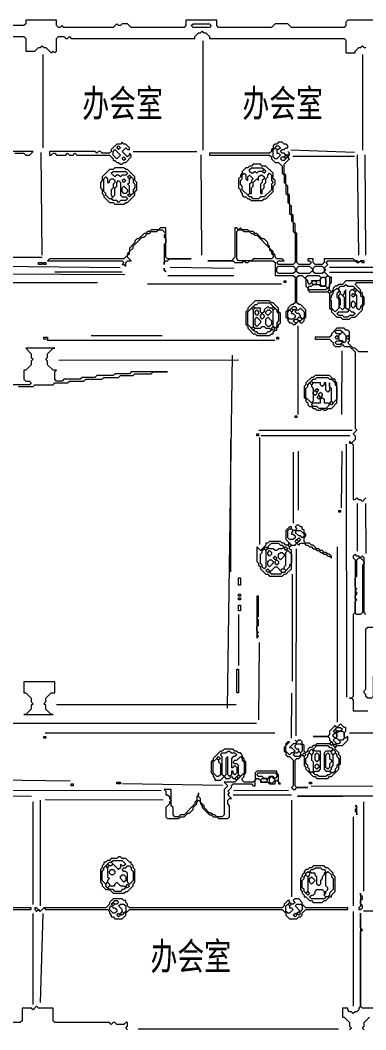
# Model space of a CAD drawing. Extents: x 10 to 1972, y 10 to 1392.
# Drawn here: x 1107 to 1297, y 475 to 1029 of the extents above; entities that cross this region are included whole.
import ezdxf

# ---------------------------------------------------------------- set-up
doc = ezdxf.new("R2010")
doc.units = 0
for name, color, linetype, lineweight in [('OCR_TEXT', 6, 'Continuous', 0), ('TRACE_CURVE', 6, 'Continuous', 0), ('TRACE_STRAIGHT', 5, 'Continuous', 0), ('TRACE_TEXT_SYMBOL', 6, 'Continuous', 0)]:
    doc.layers.add(name, color=color, linetype=linetype, lineweight=lineweight)
doc.styles.add('wqy-unicode', font='wqy-unicode.lff')

msp = doc.modelspace()

# ---------------------------------------------------------------- linework, layer by layer
at = {"layer": 'TRACE_CURVE', "color": 6}
for points in [[(1249, 962), (1248, 961), (1247, 961), (1246, 960), (1246, 959), (1245, 958), (1245, 957), (1244, 956), (1211, 956), (1211, 955), (1244, 955), (1245, 954), (1245, 953), (1247, 951), (1249, 951), (1251, 949), (1251, 945), (1252, 944), (1252, 940), (1253, 939), (1253, 934), (1254, 933), (1254, 929), (1255, 928), (1255, 923), (1256, 922), (1256, 919), (1257, 918), (1257, 913), (1258, 912), (1258, 896), (1257, 895), (1249, 895), (1248, 896), (1249, 897), (1252, 897), (1251, 898), (1248, 898), (1247, 899), (1247, 900), (1246, 901), (1246, 902), (1244, 904), (1244, 905), (1243, 906), (1243, 907), (1241, 909), (1240, 909), (1237, 912), (1236, 912), (1235, 913), (1233, 913), (1232, 914), (1229, 914), (1228, 915), (1227, 914), (1226, 915), (1225, 915), (1225, 899), (1223, 897), (1210, 897), (1224, 897), (1225, 896), (1229, 896)], [(1295, 896), (1296, 896), (1296, 897), (1294, 897), (1293, 896), (1292, 897), (1291, 897), (1290, 898), (1274, 898), (1274, 896), (1273, 895), (1269, 895), (1268, 896), (1268, 898), (1265, 898), (1265, 897), (1266, 897), (1267, 896), (1266, 895), (1260, 895), (1259, 896), (1259, 912), (1258, 913), (1258, 917), (1257, 918), (1257, 922), (1256, 923), (1256, 927), (1255, 928), (1255, 933), (1254, 934), (1254, 938), (1253, 939), (1253, 944), (1252, 945), (1252, 950), (1255, 953), (1254, 954), (1255, 955), (1255, 956), (1254, 957), (1255, 956), (1254, 955), (1253, 955), (1252, 956), (1251, 956), (1250, 957), (1251, 958), (1252, 958), (1253, 959), (1254, 959), (1254, 960), (1253, 961), (1252, 961), (1251, 962), (1249, 962)], [(1229, 896), (1230, 897), (1231, 896), (1232, 896), (1233, 897), (1246, 897), (1247, 896), (1247, 889), (1257, 889), (1258, 888), (1258, 874), (1257, 873), (1256, 873), (1254, 871), (1254, 870), (1253, 869), (1253, 866), (1254, 865), (1254, 864), (1255, 863), (1256, 863), (1257, 862), (1258, 862), (1260, 864), (1261, 863), (1262, 863), (1263, 864), (1263, 865), (1264, 866), (1264, 870), (1261, 873), (1260, 873), (1259, 874), (1259, 888), (1260, 889), (1262, 889), (1264, 887), (1264, 883), (1265, 882), (1265, 881), (1266, 880), (1276, 880), (1277, 879), (1277, 871), (1278, 870), (1278, 869), (1281, 866), (1283, 866), (1284, 865), (1288, 865), (1289, 866), (1291, 866), (1295, 870), (1295, 872), (1296, 873), (1296, 877), (1295, 878), (1295, 879), (1294, 880), (1294, 881), (1291, 884), (1292, 885), (1316, 885)], [(1316, 886), (1286, 886), (1284, 884), (1282, 884), (1281, 883), (1280, 883), (1279, 882), (1279, 881), (1278, 880), (1277, 881), (1277, 884), (1278, 885), (1278, 888), (1277, 888), (1274, 891), (1275, 892), (1274, 893), (1276, 895), (1275, 896), (1276, 897), (1291, 897), (1292, 896), (1293, 896), (1294, 897), (1295, 896)], [(1298, 847), (1293, 847), (1291, 849), (1290, 849), (1287, 852), (1288, 853), (1288, 858), (1287, 859), (1286, 859), (1285, 860), (1281, 860), (1278, 857), (1278, 856), (1277, 855), (1269, 855), (1269, 854), (1277, 854), (1279, 852), (1279, 851), (1280, 850), (1283, 850), (1284, 851), (1285, 850), (1288, 850), (1291, 847), (1291, 805), (1292, 804), (1290, 802), (1291, 801), (1291, 799), (1289, 797), (1288, 798), (1288, 797), (1289, 797), (1290, 796)], [(1110, 849), (1113, 846), (1113, 844), (1114, 843), (1113, 842), (1113, 840), (1110, 837), (1109, 837), (1109, 832), (1110, 831), (1112, 831), (1113, 830), (1112, 829), (1103, 829)], [(1180, 836), (1188, 836), (1168, 836), (1167, 835), (1159, 835), (1158, 834), (1149, 834), (1148, 833), (1141, 833), (1140, 832), (1131, 832), (1130, 831), (1127, 831), (1126, 832), (1126, 836), (1127, 837), (1125, 837), (1122, 840), (1122, 842), (1121, 843), (1122, 844), (1122, 846), (1125, 849), (1126, 849), (1110, 849)], [(1106, 828), (1114, 828), (1115, 829), (1125, 829), (1126, 830), (1133, 830), (1134, 831), (1142, 831), (1143, 832), (1152, 832), (1153, 833), (1161, 833), (1162, 834), (1169, 834), (1170, 835), (1179, 835), (1180, 836)], [(1290, 796), (1290, 766), (1291, 766), (1292, 767), (1293, 766), (1294, 766), (1295, 765), (1297, 767)], [(1297, 703), (1296, 704), (1296, 734), (1295, 735), (1294, 734), (1293, 735), (1292, 735), (1291, 736), (1290, 735), (1290, 734), (1291, 733), (1291, 704), (1290, 703), (1290, 658), (1289, 657), (1288, 657), (1289, 657), (1290, 656), (1290, 650), (1298, 650)], [(1301, 487), (1295, 487), (1294, 488), (1294, 529), (1295, 530), (1294, 531), (1294, 539), (1294, 488), (1293, 487), (1293, 486), (1292, 485), (1291, 485), (1290, 484), (1289, 485), (1288, 485), (1287, 486), (1287, 487), (1284, 487), (1284, 482), (1285, 482), (1288, 479), (1288, 477), (1289, 476), (1288, 475)], [(1296, 475), (1295, 476), (1296, 477), (1296, 479), (1299, 482)]]:
    msp.add_lwpolyline(points, dxfattribs=at)
for points in [[(1246, 958), (1247, 959), (1248, 958), (1248, 956), (1249, 956), (1250, 955), (1248, 953), (1247, 953), (1246, 954)], [(1247, 959), (1248, 960), (1249, 960), (1250, 959), (1249, 958), (1248, 958)], [(1250, 953), (1251, 954), (1252, 954), (1253, 953), (1252, 952), (1251, 952)], [(1252, 954), (1253, 955), (1254, 954), (1253, 953)], [(1226, 913), (1227, 914), (1229, 914), (1230, 913), (1233, 913), (1234, 912), (1235, 912), (1236, 911), (1237, 911), (1244, 904), (1244, 903), (1245, 902), (1245, 901), (1246, 900), (1246, 899), (1245, 898), (1235, 898), (1234, 897), (1227, 897), (1226, 898)], [(1248, 893), (1249, 894), (1257, 894), (1258, 893), (1258, 891), (1257, 890), (1249, 890), (1248, 891)], [(1259, 893), (1260, 894), (1266, 894), (1268, 892), (1266, 890), (1260, 890), (1259, 891)], [(1268, 893), (1269, 894), (1273, 894), (1274, 893), (1274, 891), (1273, 890), (1269, 890), (1268, 891)], [(1264, 888), (1265, 889), (1271, 889), (1272, 888), (1272, 887), (1271, 886), (1267, 886), (1267, 885), (1266, 884), (1265, 885), (1265, 886), (1264, 887)], [(1272, 887), (1273, 888), (1274, 888), (1275, 887), (1275, 884), (1274, 883), (1273, 883), (1272, 884)], [(1275, 888), (1276, 889), (1277, 888), (1277, 883), (1276, 882), (1275, 883)], [(1267, 883), (1268, 884), (1271, 884), (1272, 883), (1275, 883), (1276, 882), (1275, 881), (1266, 881), (1265, 882), (1266, 883)], [(1267, 885), (1268, 886), (1269, 886), (1270, 885), (1269, 884), (1268, 884)], [(1276, 880), (1277, 881), (1278, 880), (1277, 879)], [(1281, 882), (1282, 881), (1282, 880), (1281, 879), (1281, 877), (1282, 876), (1282, 871), (1280, 869), (1278, 871), (1278, 875), (1277, 876), (1278, 877), (1278, 878), (1279, 879), (1279, 880)], [(1285, 883), (1286, 884), (1287, 883), (1290, 883), (1291, 882), (1290, 881), (1289, 881), (1288, 880), (1288, 871), (1287, 870), (1286, 871), (1286, 881), (1285, 880), (1285, 879), (1284, 878), (1283, 879), (1283, 880), (1282, 881), (1282, 882), (1283, 883)], [(1290, 881), (1291, 882), (1292, 881), (1291, 880)], [(1291, 880), (1292, 881), (1294, 879), (1294, 878), (1295, 877), (1295, 873), (1294, 872), (1294, 871), (1293, 870), (1292, 871), (1292, 878), (1291, 879)], [(1282, 878), (1283, 879), (1285, 877), (1285, 871), (1284, 870), (1282, 872), (1283, 873), (1283, 876), (1282, 877)], [(1289, 878), (1290, 879), (1291, 878), (1290, 877)], [(1254, 869), (1255, 870), (1256, 869), (1256, 868), (1257, 868), (1258, 867), (1258, 866), (1257, 865), (1255, 865), (1254, 866)], [(1255, 870), (1256, 871), (1257, 870), (1256, 869)], [(1256, 871), (1257, 872), (1258, 872), (1259, 871), (1258, 870), (1257, 870)], [(1260, 870), (1261, 871), (1263, 869), (1263, 866), (1262, 865), (1261, 866), (1261, 867), (1260, 868), (1259, 868), (1258, 869), (1259, 870)], [(1287, 869), (1288, 870), (1289, 869), (1290, 869), (1291, 868), (1290, 867), (1288, 867), (1287, 866), (1285, 866), (1284, 867), (1282, 867), (1281, 868), (1282, 869)], [(1289, 874), (1290, 875), (1291, 874), (1291, 872), (1290, 871), (1289, 872)], [(1257, 864), (1258, 865), (1259, 865), (1260, 864), (1259, 863), (1258, 863)], [(1259, 865), (1260, 866), (1261, 866), (1262, 865), (1261, 864), (1260, 864)], [(1280, 858), (1281, 859), (1283, 859), (1284, 858), (1283, 857), (1281, 857)], [(1280, 855), (1281, 856), (1282, 855), (1281, 854)], [(1284, 858), (1286, 856), (1286, 853), (1285, 852), (1284, 853), (1283, 853), (1282, 854), (1282, 856)], [(1286, 855), (1287, 856), (1288, 855), (1287, 854)], [(1280, 852), (1281, 853), (1283, 853), (1284, 852), (1283, 851), (1281, 851)], [(1292, 733), (1293, 734), (1294, 734), (1296, 732), (1296, 731), (1295, 730), (1295, 704), (1294, 703), (1292, 703), (1291, 704), (1291, 710), (1292, 711), (1291, 712), (1291, 713), (1292, 714), (1292, 715), (1291, 716), (1292, 717), (1291, 718), (1291, 723), (1292, 724)], [(1297, 695), (1298, 696), (1301, 696), (1302, 695), (1302, 670), (1301, 669), (1301, 658), (1300, 657), (1298, 657), (1297, 658), (1297, 659), (1296, 660), (1296, 661), (1297, 662)]]:
    msp.add_lwpolyline(points, close=True, dxfattribs=at)
at = {"layer": 'TRACE_STRAIGHT', "color": 5}
for p, q in [((1207.38, 1017.62), (1207.38, 957.62)), ((1119.36, 1010.13), (1119.4, 958.88)), ((1295.28, 957.62), (1295.29, 1010.12)), ((1118.27, 956.36), (1118.81, 900.11)), ((1169, 957), (1204, 957)), ((1206.2, 955.12), (1206.67, 900.1)), ((1255.68, 957.87), (1290.64, 956.68)), ((1256.87, 954.47), (1290.63, 954.33)), ((1292.14, 955.11), (1292.82, 900.11)), ((1296.4, 955.13), (1296.75, 900.12)), ((1072, 899), (1119, 899)), ((1071.88, 894.17), (1161.87, 893.35)), ((1189.37, 893.56), (1224.38, 892.91)), ((1276.87, 893.48), (1328.13, 893.43)), ((1073.12, 890.03), (1164.39, 889.52)), ((1126, 891), (1163, 891)), ((1188.12, 888.88), (1224.38, 888.88)), ((1276.87, 890.82), (1338.13, 890.68)), ((996.88, 885.39), (1149.38, 885.03)), ((1176.88, 884.33), (1250.63, 884.33)), ((1259.68, 812.62), (1259.69, 861.37)), ((1121.87, 853.37), (1246.88, 853.45)), ((1146, 856), (1185, 856)), ((1283.65, 812.63), (1283.85, 847.63)), ((1128.13, 842.52), (1226.88, 842.59)), ((1220.97, 651.46), (1223.59, 845.2)), ((1238.12, 804.1), (1289.37, 804.15)), ((1222.62, 798.88), (1222.62, 726.38)), ((1238.59, 741.37), (1238.6, 800.12)), ((1239.38, 801.11), (1288.12, 801.12)), ((1259.71, 792.62), (1259.71, 760.12)), ((1283.6, 761.37), (1283.96, 792.63)), ((1286.19, 796.38), (1286.21, 657.63)), ((1257, 792), (1257, 753)), ((1292.35, 737.62), (1292.41, 763.88)), ((1296.74, 763.87), (1296.83, 736.37)), ((1258.69, 636.37), (1258.81, 738.88)), ((1281.09, 740.13), (1281.1, 643.87)), ((1256.54, 666.37), (1256.64, 725.13)), ((1227, 703), (1227, 675)), ((1238.13, 645.12), (1238.41, 687.63)), ((1256.06, 635.13), (1256.27, 659.68)), ((1126.88, 653.63), (1225.63, 653.57)), ((1086.88, 643.39), (1236.88, 643.39)), ((1120.62, 637.95), (1246.88, 637.96)), ((1288, 638), (1320, 638)), ((1044.36, 612.89), (1134.38, 611.66)), ((1163.12, 610.12), (1218.11, 609.24)), ((1073.12, 606.48), (1184.38, 606.43)), ((1224, 604), (1256, 604)), ((1224.37, 606.45), (1254.37, 606.52)), ((1266.88, 608.82), (1301.88, 608.98)), ((1071.88, 603.58), (1113.14, 603.26)), ((1114.05, 543.88), (1114.05, 600.12)), ((1118, 601), (1118, 543)), ((1120.62, 601.45), (1185.62, 601.24)), ((1256, 601), (1256, 548)), ((1259.38, 603.11), (1309.39, 603.49)), ((1259.38, 603.43), (1361.88, 603.47)), ((1295.75, 551.1), (1295.82, 600.12)), ((1290, 592), (1290, 543)), ((1114.05, 488.88), (1114.06, 538.88)), ((1118.08, 490.05), (1119.61, 538.91)), ((1290, 540), (1290, 488)), ((1295.62, 540.26), (1329.38, 540.34)), ((1171.88, 475.61), (1281.88, 475.66))]:
    msp.add_line(p, q, dxfattribs=at)
at = {"layer": 'TRACE_TEXT_SYMBOL', "color": 6}
for points in [[(1303, 1029), (1287, 1029), (1286, 1028), (1286, 1026), (1285, 1025), (1256, 1025), (1254, 1027), (1247, 1027), (1245, 1025), (1216, 1025), (1215, 1026), (1215, 1029), (1198, 1029), (1198, 1026), (1197, 1025), (1168, 1025), (1166, 1027), (1163, 1027), (1162, 1026), (1161, 1026), (1160, 1027), (1158, 1025), (1131, 1025), (1130, 1026), (1129, 1025), (1128, 1025), (1127, 1026), (1127, 1029), (1110, 1029), (1110, 1027), (1109, 1026), (1079, 1026)], [(1071, 1020), (1109, 1020), (1110, 1019), (1110, 1012), (1115, 1012), (1117, 1014), (1118, 1014), (1119, 1015), (1120, 1014), (1121, 1014), (1124, 1011), (1125, 1012), (1126, 1011), (1127, 1012), (1127, 1019), (1128, 1020), (1131, 1020), (1132, 1019), (1133, 1019), (1134, 1020), (1135, 1019), (1203, 1019), (1203, 1020), (1205, 1022), (1206, 1022), (1207, 1023), (1208, 1022), (1209, 1022), (1211, 1020), (1211, 1019), (1285, 1019), (1286, 1018), (1286, 1011), (1291, 1011), (1291, 1012), (1293, 1014), (1294, 1014), (1295, 1015), (1296, 1014), (1297, 1014)], [(1104, 956), (1109, 956), (1110, 955), (1112, 955), (1114, 957), (1080, 957)], [(1259, 752), (1258, 751), (1259, 750), (1258, 749), (1257, 749), (1256, 750), (1256, 751), (1255, 751), (1253, 749), (1253, 744), (1255, 742), (1254, 741), (1253, 741), (1252, 742), (1251, 742), (1250, 743), (1244, 743), (1243, 742), (1242, 742), (1242, 741), (1239, 738), (1237, 740), (1237, 732), (1238, 731), (1238, 730), (1239, 729), (1239, 728), (1242, 725), (1243, 725), (1244, 724), (1251, 724), (1252, 725), (1253, 725), (1256, 728), (1256, 738), (1255, 739), (1255, 740), (1256, 741), (1258, 741), (1259, 742), (1260, 741), (1261, 742), (1263, 742), (1264, 741), (1265, 741), (1266, 740), (1267, 740), (1268, 739), (1269, 739), (1270, 738), (1271, 738), (1272, 737), (1273, 737), (1274, 736), (1275, 736), (1276, 735), (1277, 735), (1278, 734), (1278, 735), (1277, 736), (1276, 736), (1275, 737), (1274, 737), (1273, 738)], [(1273, 738), (1272, 738), (1271, 739), (1270, 739), (1268, 741), (1267, 741), (1266, 742), (1264, 742), (1263, 743), (1263, 745), (1264, 746), (1264, 747), (1263, 748), (1263, 749), (1262, 750), (1262, 751), (1261, 751), (1260, 752), (1259, 752)], [(1283, 643), (1281, 641), (1280, 642), (1277, 639), (1277, 637), (1276, 636), (1268, 636), (1276, 636), (1277, 635), (1277, 634), (1278, 633), (1277, 632), (1270, 632), (1269, 631), (1268, 631), (1267, 630), (1266, 630), (1265, 629), (1265, 628), (1264, 627), (1263, 628), (1263, 631), (1262, 632), (1262, 633), (1261, 634), (1260, 634), (1259, 633), (1258, 634), (1259, 633), (1258, 632), (1257, 632), (1255, 630), (1256, 630), (1258, 628), (1257, 627), (1256, 627), (1255, 626), (1253, 628), (1253, 631), (1255, 633), (1254, 633), (1253, 632), (1253, 631), (1252, 630), (1252, 628), (1253, 627), (1253, 626), (1254, 625), (1255, 625), (1257, 623), (1257, 609), (1256, 608), (1257, 607), (1258, 607), (1259, 608), (1265, 608), (1259, 608), (1258, 609), (1258, 623), (1259, 624), (1260, 624), (1262, 626), (1263, 625), (1263, 620)], [(1263, 620), (1264, 619), (1264, 618), (1268, 614), (1269, 614), (1270, 613), (1276, 613), (1277, 614), (1278, 614), (1282, 618), (1282, 620), (1283, 621), (1283, 625), (1282, 626), (1282, 627), (1280, 629), (1280, 630), (1281, 631), (1284, 631), (1287, 634), (1287, 636), (1286, 635), (1285, 636), (1285, 638), (1286, 639), (1286, 641), (1285, 641), (1283, 643)], [(1219, 629), (1218, 628), (1217, 628), (1213, 624), (1213, 623), (1212, 622), (1212, 616), (1213, 615), (1213, 614), (1214, 613), (1214, 612), (1217, 612), (1219, 614), (1220, 613), (1222, 613), (1223, 614), (1224, 613), (1225, 613), (1226, 612), (1225, 611), (1219, 611), (1221, 609), (1219, 607), (1219, 593), (1218, 592), (1215, 592), (1214, 593), (1213, 593), (1212, 594), (1211, 594), (1208, 597), (1208, 598), (1206, 600), (1206, 602), (1205, 603), (1205, 605), (1205, 604), (1204, 603), (1204, 601), (1203, 600), (1203, 599), (1197, 593), (1195, 593), (1194, 592), (1192, 592), (1191, 593), (1191, 597), (1190, 598), (1190, 607), (1186, 607), (1187, 606), (1187, 604), (1188, 604), (1189, 603), (1189, 602), (1190, 601), (1189, 600), (1189, 599), (1187, 597), (1187, 592), (1188, 591), (1194, 591), (1195, 592), (1197, 592)], [(1229, 625), (1229, 626), (1228, 627), (1227, 627), (1226, 628), (1225, 628), (1224, 629), (1219, 629)], [(1197, 592), (1199, 594), (1200, 594), (1202, 596), (1202, 597), (1204, 599), (1204, 600), (1205, 601), (1206, 600), (1206, 599), (1207, 598), (1207, 597), (1211, 593), (1212, 593), (1213, 592), (1215, 592), (1216, 591), (1221, 591), (1222, 592), (1222, 598), (1221, 599), (1221, 601), (1222, 602), (1223, 602), (1221, 604), (1222, 605), (1221, 606), (1223, 608), (1223, 609), (1224, 610), (1234, 610), (1235, 609), (1236, 609), (1236, 612), (1237, 613), (1238, 613), (1239, 612), (1239, 611), (1243, 611), (1244, 610), (1247, 610), (1247, 611), (1248, 612), (1249, 611), (1249, 610), (1250, 610), (1249, 611), (1249, 615), (1248, 616), (1248, 617), (1237, 617), (1236, 616), (1236, 612), (1235, 611), (1230, 611), (1229, 612), (1229, 613), (1230, 614), (1230, 615), (1231, 616), (1231, 622), (1230, 623), (1230, 624), (1229, 625)], [(1079, 541), (1113, 541), (1113, 542), (1079, 542)], [(1166, 475), (1165, 476), (1166, 477), (1166, 479), (1165, 479), (1164, 478), (1160, 478), (1159, 479), (1158, 479), (1157, 478), (1156, 479), (1126, 479), (1125, 480), (1125, 487), (1117, 487), (1116, 488), (1114, 486), (1113, 487), (1108, 487), (1108, 480), (1107, 479), (1032, 479)]]:
    msp.add_lwpolyline(points, dxfattribs=at)
for points in [[(1201, 1026), (1202, 1027), (1211, 1027), (1212, 1026), (1211, 1025), (1202, 1025)], [(1163, 962), (1162, 961), (1160, 961), (1157, 958), (1157, 957), (1156, 956), (1152, 956), (1151, 957), (1150, 957), (1149, 956), (1148, 957), (1123, 957), (1123, 955), (1124, 955), (1125, 956), (1126, 956), (1127, 955), (1132, 955), (1133, 956), (1134, 955), (1136, 955), (1137, 956), (1138, 955), (1156, 955), (1158, 953), (1158, 952), (1159, 952), (1160, 951), (1161, 951), (1162, 950), (1163, 950), (1164, 951), (1165, 951), (1168, 954), (1168, 955), (1167, 956), (1167, 955), (1166, 954), (1163, 957), (1165, 959), (1166, 958), (1167, 958), (1167, 959), (1165, 961), (1164, 961)], [(1160, 959), (1161, 960), (1162, 959), (1161, 958)], [(1158, 957), (1159, 958), (1162, 955), (1160, 953), (1158, 955)], [(1163, 953), (1164, 954), (1165, 953), (1164, 952)], [(1159, 948), (1158, 947), (1156, 947), (1152, 943), (1152, 941), (1151, 940), (1151, 937), (1152, 936), (1152, 934), (1153, 933), (1153, 932), (1156, 929), (1158, 929), (1159, 928), (1164, 928), (1165, 929), (1166, 929), (1170, 933), (1170, 935), (1171, 936), (1171, 940), (1170, 941), (1170, 943), (1166, 947), (1165, 947), (1164, 948)], [(1235, 950), (1234, 949), (1233, 949), (1232, 948), (1231, 948), (1229, 946), (1229, 945), (1228, 944), (1228, 943), (1227, 942), (1227, 937), (1228, 936), (1228, 935), (1229, 934), (1229, 933), (1230, 932), (1231, 932), (1232, 931), (1233, 931), (1234, 930), (1240, 930), (1241, 931), (1242, 931), (1246, 935), (1246, 938), (1247, 939), (1247, 941), (1246, 942), (1246, 945), (1242, 949), (1240, 949), (1239, 950)], [(1233, 947), (1234, 948), (1240, 948), (1241, 947), (1240, 946), (1238, 946), (1237, 945), (1236, 946), (1235, 945), (1234, 945), (1233, 946)], [(1153, 942), (1154, 943), (1155, 942), (1155, 940), (1156, 940), (1156, 941), (1157, 942), (1158, 942), (1159, 941), (1159, 940), (1158, 939), (1158, 937), (1157, 936), (1157, 933), (1158, 932), (1157, 931), (1156, 931), (1154, 933), (1154, 934), (1153, 935)], [(1157, 945), (1158, 946), (1165, 946), (1166, 945), (1165, 944), (1163, 944), (1162, 943), (1161, 944), (1160, 944), (1159, 943)], [(1163, 941), (1164, 942), (1165, 941), (1164, 940)], [(1166, 943), (1167, 944), (1168, 943), (1167, 942)], [(1167, 942), (1168, 943), (1169, 942), (1169, 940), (1170, 939), (1170, 937), (1169, 936), (1169, 934), (1168, 933), (1167, 934), (1167, 938), (1166, 939), (1167, 940)], [(1229, 944), (1230, 945), (1231, 944), (1231, 942), (1232, 941), (1232, 943), (1233, 944), (1235, 942), (1234, 941), (1234, 940), (1233, 939), (1233, 934), (1232, 933), (1229, 936), (1229, 938), (1228, 939), (1228, 941), (1229, 942)], [(1243, 944), (1244, 945), (1245, 944), (1245, 941), (1246, 940), (1245, 939), (1245, 936), (1241, 932), (1239, 932), (1238, 931), (1235, 931), (1234, 932), (1233, 932), (1232, 933), (1233, 934), (1234, 934), (1234, 937), (1235, 938), (1235, 940), (1237, 942), (1238, 941), (1238, 943), (1239, 944), (1240, 944), (1241, 943), (1241, 942), (1240, 941), (1240, 940), (1239, 939), (1239, 934), (1240, 934), (1240, 936), (1241, 937), (1241, 939), (1242, 940), (1242, 942), (1243, 943)], [(1240, 946), (1241, 947), (1242, 946), (1241, 945)], [(1160, 940), (1161, 941), (1162, 940), (1162, 933), (1163, 932), (1165, 932), (1166, 931), (1165, 930), (1162, 930), (1161, 929), (1160, 930), (1158, 930), (1157, 931), (1159, 933), (1159, 937), (1160, 938)], [(1163, 937), (1164, 938), (1166, 936), (1166, 935), (1165, 934), (1164, 934), (1163, 935)], [(1166, 933), (1167, 934), (1168, 933), (1167, 932)], [(1184, 915), (1183, 914), (1179, 914), (1178, 913), (1177, 913), (1176, 912), (1175, 912), (1172, 909), (1171, 909), (1170, 908), (1170, 907), (1167, 904), (1167, 902), (1166, 901), (1166, 900), (1164, 898), (1123, 898), (1122, 897), (1163, 897), (1164, 896), (1163, 895), (1164, 895), (1165, 894), (1165, 896), (1166, 897), (1168, 897), (1166, 899), (1166, 900), (1167, 901), (1167, 902), (1169, 904), (1169, 905), (1174, 910), (1175, 910), (1177, 912), (1178, 912), (1179, 913), (1182, 913), (1183, 914), (1185, 914), (1187, 912), (1186, 911), (1186, 910), (1187, 909), (1187, 907), (1186, 906), (1186, 895), (1186, 896), (1187, 897), (1188, 897), (1189, 898), (1201, 898), (1188, 898), (1187, 899), (1187, 915)], [(1117, 896), (1119, 896), (1119, 895), (1117, 895)], [(1120, 896), (1121, 896), (1121, 895), (1120, 895)], [(1186, 893), (1186, 892), (1187, 891), (1186, 892)], [(1252, 886), (1253, 886), (1253, 885), (1252, 885)], [(1236, 875), (1232, 871), (1232, 870), (1231, 869), (1231, 862), (1232, 861), (1232, 860), (1235, 857), (1236, 857), (1237, 856), (1244, 856), (1245, 857), (1246, 857), (1246, 858), (1247, 859), (1248, 859), (1248, 860), (1249, 861), (1249, 862), (1250, 863), (1250, 868), (1249, 869), (1249, 871), (1246, 874), (1245, 874), (1244, 875)], [(1234, 871), (1235, 870), (1235, 861), (1234, 860), (1232, 862), (1232, 869)], [(1234, 871), (1235, 872), (1236, 871), (1235, 870)], [(1237, 873), (1238, 874), (1244, 874), (1246, 872), (1245, 871), (1244, 871), (1243, 872), (1241, 870), (1241, 869), (1240, 868), (1239, 869), (1239, 871), (1236, 871), (1235, 872), (1236, 873)], [(1236, 869), (1237, 870), (1238, 869), (1238, 868), (1237, 867), (1236, 868)], [(1242, 869), (1243, 870), (1244, 870), (1245, 869), (1243, 867), (1242, 868)], [(1245, 871), (1246, 872), (1247, 871), (1246, 870)], [(1246, 870), (1247, 871), (1248, 870), (1248, 869), (1249, 868), (1249, 864), (1248, 863), (1248, 861), (1247, 860), (1246, 861)], [(1236, 865), (1237, 866), (1239, 864), (1239, 863), (1237, 861), (1236, 862)], [(1239, 867), (1240, 868), (1241, 867), (1241, 866), (1240, 865), (1239, 866)], [(1242, 865), (1243, 866), (1245, 864), (1245, 862), (1244, 861), (1243, 861), (1242, 862)], [(1234, 860), (1235, 861), (1236, 860), (1235, 859)], [(1239, 860), (1240, 861), (1241, 861), (1242, 860), (1244, 860), (1245, 859), (1244, 858), (1243, 858), (1242, 857), (1238, 857), (1237, 858), (1236, 858), (1235, 859), (1236, 860)], [(1245, 860), (1246, 861), (1247, 860), (1246, 859)], [(1120, 855), (1122, 855), (1122, 854), (1120, 854)], [(1248, 855), (1249, 855), (1249, 854), (1248, 854)], [(1269, 834), (1268, 833), (1267, 833), (1264, 830), (1264, 829), (1263, 828), (1263, 822), (1264, 821), (1264, 820), (1265, 819), (1265, 818), (1266, 817), (1267, 817), (1268, 816), (1269, 816), (1270, 815), (1272, 815), (1273, 816), (1274, 815), (1275, 815), (1276, 816), (1278, 816), (1281, 819), (1281, 830), (1280, 831), (1280, 832), (1279, 832), (1277, 834)], [(1266, 830), (1267, 831), (1268, 830), (1267, 829)], [(1269, 832), (1270, 833), (1276, 833), (1277, 832), (1278, 832), (1280, 830), (1280, 829), (1281, 828), (1281, 821), (1279, 819), (1278, 820), (1278, 827), (1277, 828), (1277, 830), (1277, 826), (1276, 825), (1275, 826), (1275, 830), (1274, 830), (1274, 829), (1273, 828), (1272, 829), (1272, 830), (1268, 830), (1267, 831), (1268, 832)], [(1265, 829), (1266, 830), (1267, 829), (1267, 828), (1268, 827), (1268, 820), (1267, 819), (1264, 822), (1264, 827), (1265, 828)], [(1268, 825), (1269, 826), (1270, 825), (1270, 824), (1269, 823), (1268, 824)], [(1269, 826), (1270, 827), (1271, 826), (1270, 825)], [(1272, 821), (1273, 822), (1274, 821), (1274, 819), (1276, 819), (1277, 818), (1275, 816), (1271, 816), (1270, 817), (1268, 817), (1267, 818), (1268, 819), (1272, 819)], [(1270, 822), (1271, 823), (1272, 822), (1271, 821)], [(1271, 824), (1272, 825), (1273, 824), (1273, 823), (1272, 822), (1271, 823)], [(1277, 819), (1278, 820), (1279, 819), (1278, 818)], [(1258, 812), (1259, 812), (1259, 811), (1258, 811)], [(1237, 802), (1238, 802), (1238, 801), (1237, 801)], [(1282, 760), (1283, 760), (1283, 759), (1282, 759)], [(1254, 749), (1255, 750), (1256, 750), (1257, 749), (1256, 748), (1256, 747), (1257, 747), (1258, 746), (1258, 745), (1257, 744), (1255, 744), (1254, 745)], [(1258, 748), (1259, 749), (1261, 749), (1263, 747), (1263, 746), (1262, 745), (1261, 746), (1260, 746)], [(1258, 743), (1259, 744), (1260, 743), (1259, 742)], [(1259, 744), (1260, 745), (1261, 744), (1260, 743)], [(1240, 738), (1241, 739), (1242, 738), (1242, 729), (1241, 728), (1240, 729), (1240, 730), (1239, 731), (1239, 736), (1240, 737)], [(1241, 739), (1242, 740), (1243, 739), (1242, 738)], [(1245, 742), (1249, 742), (1250, 741), (1251, 741), (1252, 740), (1251, 739), (1249, 739), (1248, 738), (1247, 738), (1246, 739), (1244, 739), (1243, 740)], [(1243, 737), (1244, 738), (1245, 737), (1245, 736), (1244, 735), (1243, 736)], [(1249, 736), (1250, 737), (1251, 737), (1252, 736), (1252, 735), (1250, 733), (1249, 734)], [(1252, 739), (1253, 740), (1254, 739), (1253, 738)], [(1253, 737), (1254, 738), (1256, 736), (1256, 731), (1255, 730), (1255, 729), (1253, 727), (1252, 728), (1252, 729), (1253, 730)], [(1254, 741), (1255, 742), (1256, 741), (1255, 740)], [(1243, 732), (1244, 733), (1245, 733), (1246, 732), (1246, 731), (1244, 729), (1243, 730)], [(1246, 734), (1247, 735), (1248, 734), (1247, 733)], [(1247, 732), (1248, 733), (1249, 732), (1249, 731), (1248, 730), (1247, 731)], [(1242, 727), (1243, 728), (1244, 727), (1243, 726)], [(1247, 729), (1248, 729), (1251, 726), (1250, 725), (1245, 725), (1244, 726)], [(1250, 727), (1251, 728), (1252, 728), (1253, 727), (1252, 726), (1251, 726)], [(1227, 723), (1228, 723), (1228, 719), (1227, 719)], [(1227, 714), (1228, 714), (1228, 713), (1227, 713)], [(1227, 712), (1228, 712), (1228, 711), (1227, 711)], [(1237, 713), (1237, 690), (1238, 691), (1237, 692), (1238, 693), (1237, 694), (1237, 696), (1238, 697), (1238, 700), (1237, 701), (1238, 702), (1238, 713)], [(1227, 708), (1228, 708), (1228, 705), (1227, 705)], [(1226, 673), (1227, 673), (1227, 660), (1226, 660)], [(1109, 666), (1109, 660), (1110, 660), (1113, 657), (1113, 655), (1114, 654), (1113, 653), (1113, 651), (1110, 648), (1109, 648), (1125, 648), (1124, 648), (1121, 651), (1121, 653), (1120, 654), (1121, 655), (1121, 657), (1124, 660), (1126, 660), (1126, 666)], [(1279, 639), (1280, 640), (1281, 639), (1280, 638)], [(1279, 637), (1280, 638), (1281, 637), (1281, 636), (1280, 635), (1279, 636)], [(1280, 640), (1281, 641), (1283, 641), (1284, 640), (1283, 639), (1281, 639)], [(1281, 638), (1282, 639), (1284, 639), (1285, 638), (1285, 635), (1284, 634), (1282, 634), (1281, 635)], [(1120, 636), (1121, 636), (1121, 635), (1120, 635)], [(1258, 631), (1259, 632), (1261, 632), (1262, 631), (1262, 628), (1261, 627), (1260, 628), (1260, 629), (1259, 629), (1258, 630)], [(1277, 632), (1278, 633), (1279, 632), (1278, 631)], [(1279, 634), (1280, 635), (1281, 635), (1283, 633), (1282, 632), (1281, 632)], [(1279, 631), (1280, 632), (1281, 631), (1280, 630)], [(1220, 627), (1221, 628), (1222, 628), (1223, 627), (1225, 627), (1226, 626), (1225, 625), (1224, 625), (1223, 624), (1223, 619), (1224, 619), (1225, 620), (1226, 619), (1226, 616), (1225, 615), (1224, 616), (1224, 617), (1223, 617), (1223, 615), (1222, 614), (1221, 615), (1221, 625), (1220, 624), (1220, 615), (1219, 614), (1218, 615), (1218, 625), (1217, 626), (1218, 627)], [(1259, 627), (1260, 628), (1261, 627), (1261, 626), (1260, 625), (1258, 625), (1257, 626), (1258, 627)], [(1262, 626), (1263, 627), (1264, 626), (1263, 625)], [(1265, 626), (1266, 627), (1267, 626), (1267, 623), (1268, 622), (1268, 617), (1267, 616), (1266, 617), (1266, 618), (1265, 619), (1265, 620), (1264, 621), (1264, 624), (1265, 625)], [(1266, 628), (1267, 629), (1268, 628), (1268, 627), (1267, 626), (1266, 627)], [(1270, 631), (1276, 631), (1277, 630), (1278, 630), (1279, 629), (1278, 628), (1275, 628), (1274, 627), (1274, 618), (1275, 617), (1277, 617), (1278, 616), (1277, 615), (1276, 615), (1275, 614), (1271, 614), (1270, 615), (1269, 615), (1268, 616), (1269, 617), (1271, 617), (1272, 618), (1272, 628), (1269, 628), (1268, 629)], [(1269, 626), (1270, 627), (1271, 626), (1271, 623), (1270, 622), (1269, 623)], [(1275, 626), (1276, 627), (1277, 626), (1277, 624), (1278, 623), (1278, 622), (1277, 621), (1277, 619), (1276, 618), (1275, 619)], [(1279, 626), (1280, 627), (1281, 626), (1281, 625), (1282, 624), (1282, 621), (1281, 620), (1281, 619), (1280, 618), (1280, 617), (1279, 616), (1278, 616), (1277, 617), (1278, 618), (1278, 619), (1279, 620)], [(1278, 628), (1279, 629), (1280, 628), (1280, 627), (1279, 626), (1278, 627)], [(1215, 624), (1216, 623), (1216, 622), (1217, 621), (1217, 615), (1216, 614), (1215, 614), (1213, 616), (1213, 622)], [(1215, 624), (1216, 625), (1217, 624), (1216, 623)], [(1228, 625), (1229, 624), (1229, 623), (1230, 622), (1230, 616), (1228, 614), (1227, 615), (1227, 620), (1226, 621), (1225, 621), (1224, 622), (1225, 623), (1226, 623)], [(1269, 620), (1270, 621), (1271, 620), (1271, 619), (1270, 618), (1269, 619)], [(1226, 614), (1227, 615), (1228, 614), (1227, 613)], [(1237, 615), (1238, 616), (1247, 616), (1248, 615), (1248, 614), (1247, 613), (1246, 614), (1244, 614), (1243, 613), (1241, 613), (1240, 614), (1238, 614)], [(1135, 610), (1136, 610), (1136, 609), (1135, 609)], [(1160, 611), (1162, 611), (1162, 610), (1160, 610)], [(1225, 613), (1226, 614), (1227, 613), (1226, 612)], [(1239, 612), (1240, 613), (1242, 613), (1243, 612), (1242, 611), (1240, 611)], [(1244, 613), (1245, 614), (1247, 612), (1245, 610), (1244, 611)], [(1266, 611), (1267, 611), (1267, 610), (1266, 610)], [(1291, 598), (1292, 597), (1291, 596), (1291, 595), (1292, 594), (1292, 593), (1292, 598)], [(1161, 570), (1160, 569), (1157, 569), (1156, 568), (1155, 568), (1154, 567), (1153, 567), (1153, 566), (1152, 565), (1152, 564), (1151, 563), (1151, 556), (1152, 555), (1152, 554), (1154, 552), (1156, 552), (1158, 550), (1164, 550), (1165, 551), (1166, 551), (1169, 554), (1169, 555), (1170, 556), (1170, 563), (1169, 564), (1169, 565), (1168, 566), (1168, 567), (1167, 567), (1165, 569), (1163, 569), (1162, 570)], [(1154, 565), (1155, 566), (1156, 565), (1155, 564)], [(1155, 566), (1156, 567), (1157, 567), (1158, 566), (1157, 565), (1156, 565)], [(1157, 567), (1158, 568), (1163, 568), (1165, 566), (1164, 565), (1163, 565), (1162, 566), (1162, 564), (1161, 563)], [(1153, 564), (1154, 565), (1155, 564), (1155, 559), (1156, 558), (1155, 557), (1155, 556), (1154, 555), (1152, 557), (1152, 562), (1153, 563)], [(1156, 562), (1157, 563), (1158, 563), (1159, 562), (1159, 561), (1158, 560), (1157, 560), (1156, 561)], [(1162, 559), (1163, 560), (1164, 560), (1165, 559), (1165, 557), (1164, 556), (1162, 558)], [(1165, 564), (1166, 565), (1167, 565), (1168, 564), (1168, 563), (1169, 562), (1169, 557), (1167, 555), (1166, 556), (1166, 561), (1165, 562), (1164, 562), (1163, 563), (1164, 564)], [(1268, 565), (1267, 564), (1266, 564), (1265, 563), (1264, 563), (1263, 562), (1263, 561), (1262, 560), (1262, 559), (1261, 558), (1261, 552), (1262, 551), (1262, 550), (1263, 549), (1263, 548), (1264, 548), (1266, 546), (1267, 546), (1268, 545), (1273, 545), (1274, 546), (1275, 546), (1277, 548), (1278, 548), (1278, 549), (1280, 551), (1280, 559), (1279, 560), (1279, 561), (1276, 564), (1275, 564), (1274, 565)], [(1263, 559), (1264, 560), (1265, 559), (1265, 551), (1264, 550), (1263, 551), (1263, 552), (1262, 553), (1262, 557), (1263, 558)], [(1264, 561), (1265, 562), (1266, 561), (1266, 560), (1265, 559), (1264, 560)], [(1268, 563), (1269, 564), (1272, 564), (1273, 563), (1274, 563), (1275, 562), (1274, 561), (1274, 560), (1273, 559), (1273, 558), (1272, 557), (1272, 555), (1271, 554), (1270, 555), (1270, 559), (1269, 560), (1269, 561), (1267, 561), (1266, 562), (1267, 563)], [(1275, 561), (1276, 562), (1278, 560), (1278, 559), (1279, 558), (1279, 552), (1277, 550), (1277, 549), (1276, 548), (1275, 548), (1274, 549), (1275, 550), (1275, 551), (1276, 552), (1276, 553), (1275, 554)], [(1154, 555), (1155, 556), (1156, 555), (1156, 554), (1155, 553), (1154, 554)], [(1159, 555), (1160, 556), (1162, 554), (1164, 554), (1165, 553), (1164, 552), (1163, 552), (1162, 551), (1159, 551), (1158, 552), (1156, 552), (1155, 553), (1156, 554), (1159, 554)], [(1165, 554), (1166, 555), (1167, 554), (1166, 553)], [(1266, 558), (1267, 559), (1269, 557), (1267, 555), (1266, 556)], [(1264, 550), (1265, 551), (1266, 550), (1265, 549)], [(1269, 551), (1270, 552), (1273, 552), (1274, 551), (1274, 549), (1275, 548), (1274, 547), (1267, 547), (1266, 548), (1267, 549), (1268, 549), (1269, 550)], [(1294, 550), (1294, 543), (1293, 542), (1293, 541), (1294, 541), (1295, 542), (1295, 543), (1294, 544), (1294, 546), (1295, 547), (1295, 548), (1294, 549)], [(1158, 547), (1156, 545), (1156, 544), (1154, 542), (1120, 542), (1118, 540), (1116, 542), (1115, 542), (1115, 541), (1116, 540), (1117, 541), (1118, 540), (1120, 542), (1121, 541), (1155, 541), (1156, 540), (1156, 539), (1157, 538), (1157, 537), (1158, 537), (1159, 536), (1163, 536), (1165, 538), (1165, 539), (1167, 541), (1251, 541), (1253, 539), (1253, 538), (1255, 536), (1259, 536), (1260, 537), (1261, 537), (1262, 538), (1262, 539), (1264, 541), (1287, 541), (1287, 542), (1264, 542), (1262, 544), (1262, 545), (1260, 547), (1258, 547), (1257, 546), (1258, 545), (1257, 544), (1256, 544), (1255, 545), (1255, 546), (1254, 546), (1252, 544), (1252, 543), (1251, 542), (1167, 542), (1166, 543), (1166, 544), (1165, 545), (1165, 546), (1164, 546), (1163, 547)], [(1156, 542), (1157, 543), (1158, 542), (1159, 542), (1160, 541), (1160, 540), (1159, 539), (1158, 539), (1156, 541)], [(1157, 544), (1158, 545), (1159, 544), (1158, 543)], [(1158, 545), (1159, 546), (1160, 546), (1161, 545), (1160, 544), (1159, 544)], [(1161, 543), (1162, 544), (1164, 544), (1165, 543), (1165, 540), (1164, 539), (1163, 540), (1163, 541)], [(1253, 543), (1254, 544), (1255, 543), (1255, 542), (1256, 542), (1257, 541), (1255, 539), (1254, 539), (1253, 540)], [(1254, 544), (1255, 545), (1256, 544), (1255, 543)], [(1258, 543), (1259, 544), (1261, 544), (1262, 543), (1262, 541), (1261, 540)], [(1160, 538), (1161, 539), (1162, 538), (1161, 537)], [(1162, 539), (1163, 540), (1164, 539), (1163, 538)], [(1257, 538), (1258, 539), (1259, 538), (1258, 537)], [(1259, 539), (1260, 540), (1261, 539), (1260, 538)]]:
    msp.add_lwpolyline(points, close=True, dxfattribs=at)

# ---------------------------------------------------------------- texts
at = {"layer": 'OCR_TEXT', "color": 6, "style": 'wqy-unicode', "width": 0.72}
for p in [(1141.08, 975.89), (1229.08, 975.89), (1178.58, 507.89)]:
    msp.add_text('办会室', height=15.026, dxfattribs=at).set_placement(p)

doc.saveas('drawing.dxf')
